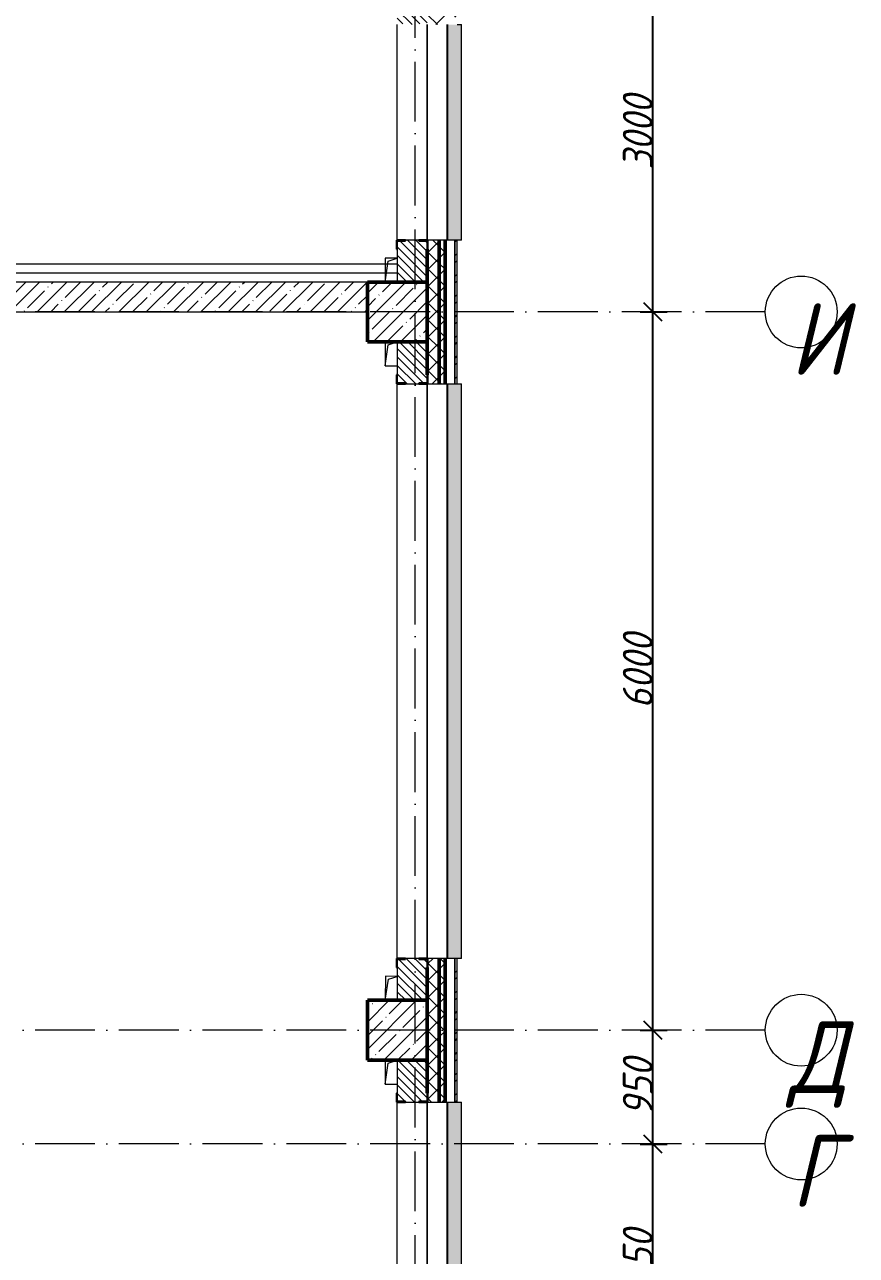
# Model space of a CAD drawing. Header units: millimetres. Extents: x -606178 to 312196, y -19338 to 632709.
# Drawn here: x -42828 to -35880, y 460245 to 470525 of the extents above; entities that cross this region are included whole.
import ezdxf

# ---------------------------------------------------------------- set-up
doc = ezdxf.new("R2010")
doc.units = ezdxf.units.MM
doc.linetypes.add('50_200_ШТРИХ_1Т_ш5_п1_п1_', pattern=[700, 500, -100, 0, -100])
for name, color, linetype, lineweight in [('A-____-____-DIMS', 7, 'Continuous', 9), ('A-DETL-____-OTLN-4', 7, 'Continuous', 18), ('A-GENM-____-MCUT', 7, 'Continuous', 25), ('A-GENM-____-OTLN', 7, 'Continuous', 9), ('A-GENM-____-OTLN-1', 7, 'Continuous', 25), ('A-GLAZ-____-OTLN', 7, 'Continuous', 9), ('A-WALL-____-MCUT-1', 7, 'Continuous', 9), ('A-WALL-____-MCUT-2', 7, 'Continuous', 50), ('A-WALL-____-MCUT-3', 7, 'Continuous', 9), ('A-WALL-____-OTLN', 7, 'Continuous', 9), ('A-WALL-____-PATT-1', 7, 'Continuous', 9), ('A-WALL-FNSH-MCUT-1', 7, 'Continuous', 9), ('S-COLS-____-MCUT', 7, 'Continuous', 50), ('S-COLS-____-OTLN', 7, 'Continuous', 9), ('S-GRID-____-IDEN', 7, 'Continuous', 9), ('S-GRID-____-OTLN-1', 7, '50_200_ШТРИХ_1Т_ш5_п1_п1_', 9)]:
    doc.layers.add(name, color=color, linetype=linetype, lineweight=lineweight)
doc.layers.add('A-GLAZ-____-OTLN-1', color=7, linetype='Continuous', lineweight=9, true_color=0xc0c0c0)
doc.styles.add('ISOCPEUR_I', font='isocpeui.ttf', dxfattribs={"width": 0.9, "height": 2.5})
doc.styles.add('ISOCPEUR_I_9', font='isocpeui.ttf', dxfattribs={"width": 0.9, "height": 250})
doc.dimstyles.new('ISO-2_5_0_9К_БОЛЬШОЙ_ОСИ', dxfattribs={"dimscale": 304.8, "dimtxt": 248.995294, "dimasz": 0.492126, "dimexe": 0.393701, "dimexo": 0, "dimgap": 0, "dimtad": 1, "dimdec": 0, "dimzin": 0, "dimdsep": 46, "dimtxsty": 'ISOCPEUR_I_9', "dimblk1": 'OBLIQUE', "dimblk2": 'OBLIQUE', "dimsah": 1, "dimcen": 0.09, "dimdle": 0.393701, "dimazin": 0, "dimtfac": 1, "dimtdec": 4, "dimtix": 1, "dimtmove": 0, "dimatfit": 3, "dimfxl": 1, "dimtvp": 1, "dimtolj": 1, "dimtzin": 0, "dimarcsym": 2})
pattern_1 = [(45, (-140714.89, 451794.26), (-70.71068, 70.71068), []), (135, (-140714.89, 451794.26), (-70.71068, -70.71068), [])]
pattern_2 = [(135, (-140714.89, 451794.26), (-35.35534, -35.35534), [])]

# ---------------------------------------------------------------- blocks, each defined once
blk = doc.blocks.new('BSC_Колонна _Прямоугольная - 500х500-V29-АР1_План отверстий 3 этажа в осях 1-64_А-ГГ')
at = {"layer": 'S-COLS-____-OTLN'}
h = blk.add_hatch(dxfattribs=at)
h.set_pattern_fill('FP_66', color=256, style=0, pattern_type=2)
h.set_pattern_definition([(45, (-101000, -16331.04), (-114.04925, 114.04925), []), (45, (-100885.95, -16331.04), (-114.04925, 114.04925), [201.613, -40.323, 3.353, -36.97])])
h.paths.add_polyline_path([(-250, -250), (250, -250), (250, 250), (-250, 250), (-250, -116)], flags=0)
at = {"layer": 'S-COLS-____-MCUT'}
for p, q in [((250, 250), (-250, 250)), ((-250, 250), (-250, -250)), ((250, -250), (250, 250)), ((-250, -250), (250, -250))]:
    blk.add_line(p, q, dxfattribs=at)
blk = doc.blocks.new('BSC_Колонна _Прямоугольная - 500х500-V80-АР1_План отверстий 3 этажа в осях 1-64_А-ГГ')
at = {"layer": 'S-COLS-____-OTLN'}
h = blk.add_hatch(dxfattribs=at)
h.set_pattern_fill('FP_117', color=256, style=0, pattern_type=2)
h.set_pattern_definition([(45, (-101000, -10331.04), (-114.04925, 114.04925), []), (45, (-100885.95, -10331.04), (-114.04925, 114.04925), [201.613, -40.323, 3.353, -36.97])])
h.paths.add_polyline_path([(-250, -250), (250, -250), (250, 250), (-250, 250), (-250, -137)], flags=0)
at = {"layer": 'S-COLS-____-MCUT'}
for p, q in [((250, 250), (-250, 250)), ((-250, 250), (-250, -250)), ((250, -250), (250, 250)), ((-250, -250), (250, -250))]:
    blk.add_line(p, q, dxfattribs=at)
blk = doc.blocks.new('Фахверк_СКБ_Уголок - 250_2700-27497298-АР1_План отверстий 3 этажа в осях 1-64_А-ГГ')
at = {"layer": 'A-GENM-____-MCUT'}
for p, q in [((200, 181), (125, 181)), ((125, 181), (125, 106)), ((125, 106), (131, 106)), ((131, 106), (131, 175)), ((131, 175), (200, 175)), ((200, 175), (200, 181)), ((131, -6), (125, -6)), ((125, -6), (125, -81)), ((125, -81), (200, -81)), ((131, -75), (131, -6)), ((200, -75), (131, -75)), ((200, -81), (200, -75))]:
    blk.add_line(p, q, dxfattribs=at)
blk = doc.blocks.new('AR_Отверстие прямоугольное _в плите_ - AR_Отверстие прямоугольное _в плите_-V178-АР1_План отверстий 3 этажа в осях 1-64_А-ГГ')
at = {"layer": 'A-GENM-____-OTLN'}
for p, q in [((-50, 100), (-50, -100)), ((-50, -100), (-25, 75)), ((-25, 75), (50, 100)), ((-50, -100), (50, -100))]:
    blk.add_line(p, q, dxfattribs=at)
blk = doc.blocks.new('AR_Отверстие прямоугольное _в плите_ - AR_Отверстие прямоугольное _в плите_-V179-АР1_План отверстий 3 этажа в осях 1-64_А-ГГ')
at = {"layer": 'A-GENM-____-OTLN'}
for p, q in [((50, 100), (-50, 100)), ((-50, 100), (-50, -100)), ((-50, -100), (-25, 75)), ((-25, 75), (50, 100))]:
    blk.add_line(p, q, dxfattribs=at)
blk = doc.blocks.new('AR_Отверстие прямоугольное _в плите_ - AR_Отверстие прямоугольное _в плите_-V182-АР1_План отверстий 3 этажа в осях 1-64_А-ГГ')
at = {"layer": 'A-GENM-____-OTLN'}
for p, q in [((49, 100), (-50, 100)), ((-50, 100), (-50, -100)), ((-50, -100), (-25, 75)), ((-25, 75), (49, 100)), ((-50, -100), (50, -100))]:
    blk.add_line(p, q, dxfattribs=at)
blk = doc.blocks.new('Отлив_СКБ - Отлив витража_120_НВФ-31885687-АР1_План отверстий 3 этажа в осях 1-64_А-ГГ')
at = {"layer": 'A-GLAZ-____-OTLN-1'}
for points in [[(0, 0), (0, -2), (1800, -2), (1800, 0), (534, 0)], [(0, -2), (0, -120), (1800, -120), (1800, -2), (534, -2)]]:
    blk.add_hatch(color=256, dxfattribs=at).paths.add_polyline_path(points, flags=0)
at = {"layer": 'A-GLAZ-____-OTLN'}
for p, q in [((0, 0), (1800, 0)), ((1800, -2), (0, -2)), ((0, -120), (0, -83)), ((1800, -83), (1800, -120)), ((0, -120), (1800, -120))]:
    blk.add_line(p, q, dxfattribs=at)
blk = doc.blocks.new('Отлив_СКБ - Отлив витража_120_НВФ-31885688-АР1_План отверстий 3 этажа в осях 1-64_А-ГГ')
at = {"layer": 'A-GLAZ-____-OTLN-1'}
for points in [[(4275, -2), (4800, -2), (4800, 0), (0, 0), (0, -2), (740, -2)], [(4275, -120), (4800, -120), (4800, -2), (0, -2), (0, -120), (740, -120)]]:
    blk.add_hatch(color=256, dxfattribs=at).paths.add_polyline_path(points, flags=0)
at = {"layer": 'A-GLAZ-____-OTLN'}
for p, q in [((0, 0), (4800, 0)), ((4800, -2), (0, -2)), ((0, -120), (0, -83)), ((4800, -83), (4800, -120)), ((0, -120), (4800, -120))]:
    blk.add_line(p, q, dxfattribs=at)
blk = doc.blocks.new('Ось сетки - Круг_Ø6_00__ISO-2_5_0_9K_-25732049-АР1_План отверстий 1 этажа в осях 1-64_А-ГГ')
at = {"layer": 'S-GRID-____-IDEN'}
blk.add_circle((0, 0), 3, dxfattribs=at)
blk = doc.blocks.new('_Oblique')
at = {"color": 0, "linetype": 'ByBlock', "lineweight": -2}
blk.add_line((-0.5, -0.5), (0.5, 0.5), dxfattribs=at)
blk = doc.blocks.new('*D5095')
at = {"layer": 'A-____-____-DIMS', "color": 0, "lineweight": -2, "transparency": 16777216}
for p, q in [((-37581, 459005), (-37581, 461295)), ((-37687, 461175), (-37461, 461175)), ((-37687, 459125), (-37461, 459125))]:
    blk.add_line(p, q, dxfattribs=at)
at = {"layer": 'Defpoints', "color": 0, "transparency": 16777216}
for p in [(-37687, 461175), (-37581, 461175), (-37687, 459125)]:
    blk.add_point(p, dxfattribs=at)
at = {"layer": 'A-____-____-DIMS', "color": 0, "lineweight": -2, "transparency": 16777216, "xscale": 150, "yscale": 150, "zscale": 150}
for p, rotation in [((-37581, 461175), 90), ((-37581, 459125), 270)]:
    blk.add_blockref('_Oblique', p, dxfattribs=dict(at, rotation=rotation))
at = {"layer": 'A-____-____-DIMS', "color": 0, "transparency": 16777216, "insert": (-37706, 460150), "char_height": 250, "width": 758.48, "attachment_point": 5, "rotation": 90, "style": 'ISOCPEUR_I_9'}
blk.add_mtext('\\A1;2050', dxfattribs=at)
blk = doc.blocks.new('*D5096')
at = {"layer": 'A-____-____-DIMS', "color": 0, "lineweight": -2, "transparency": 16777216}
for p, q in [((-37581, 461055), (-37581, 462245)), ((-37687, 462125), (-37461, 462125)), ((-37687, 461175), (-37461, 461175))]:
    blk.add_line(p, q, dxfattribs=at)
at = {"layer": 'Defpoints', "color": 0, "transparency": 16777216}
for p in [(-37687, 462125), (-37581, 462125), (-37687, 461175)]:
    blk.add_point(p, dxfattribs=at)
at = {"layer": 'A-____-____-DIMS', "color": 0, "lineweight": -2, "transparency": 16777216, "xscale": 150, "yscale": 150, "zscale": 150}
for p, rotation in [((-37581, 462125), 90), ((-37581, 461175), 270)]:
    blk.add_blockref('_Oblique', p, dxfattribs=dict(at, rotation=rotation))
at = {"layer": 'A-____-____-DIMS', "color": 0, "transparency": 16777216, "insert": (-37706, 461650), "char_height": 250, "width": 568.86, "attachment_point": 5, "rotation": 90, "style": 'ISOCPEUR_I_9'}
blk.add_mtext('\\A1;950', dxfattribs=at)
blk = doc.blocks.new('*D5097')
at = {"layer": 'A-____-____-DIMS', "color": 0, "lineweight": -2, "transparency": 16777216}
for p, q in [((-37581, 462005), (-37581, 468245)), ((-37687, 468125), (-37461, 468125)), ((-37687, 462125), (-37461, 462125))]:
    blk.add_line(p, q, dxfattribs=at)
at = {"layer": 'Defpoints', "color": 0, "transparency": 16777216}
for p in [(-37687, 468125), (-37581, 468125), (-37687, 462125)]:
    blk.add_point(p, dxfattribs=at)
at = {"layer": 'A-____-____-DIMS', "color": 0, "lineweight": -2, "transparency": 16777216, "xscale": 150, "yscale": 150, "zscale": 150}
for p, rotation in [((-37581, 468125), 90), ((-37581, 462125), 270)]:
    blk.add_blockref('_Oblique', p, dxfattribs=dict(at, rotation=rotation))
at = {"layer": 'A-____-____-DIMS', "color": 0, "transparency": 16777216, "insert": (-37706, 465125), "char_height": 250, "width": 758.48, "attachment_point": 5, "rotation": 90, "style": 'ISOCPEUR_I_9'}
blk.add_mtext('\\A1;6000', dxfattribs=at)
blk = doc.blocks.new('*D5098')
at = {"layer": 'A-____-____-DIMS', "color": 0, "lineweight": -2, "transparency": 16777216}
for p, q in [((-37581, 468005), (-37581, 471245)), ((-37687, 471125), (-37461, 471125)), ((-37687, 468125), (-37461, 468125))]:
    blk.add_line(p, q, dxfattribs=at)
at = {"layer": 'Defpoints', "color": 0, "transparency": 16777216}
for p in [(-37687, 471125), (-37581, 471125), (-37687, 468125)]:
    blk.add_point(p, dxfattribs=at)
at = {"layer": 'A-____-____-DIMS', "color": 0, "lineweight": -2, "transparency": 16777216, "xscale": 150, "yscale": 150, "zscale": 150}
for p, rotation in [((-37581, 471125), 90), ((-37581, 468125), 270)]:
    blk.add_blockref('_Oblique', p, dxfattribs=dict(at, rotation=rotation))
at = {"layer": 'A-____-____-DIMS', "color": 0, "transparency": 16777216, "insert": (-37706, 469625), "char_height": 250, "width": 758.48, "attachment_point": 5, "rotation": 90, "style": 'ISOCPEUR_I_9'}
blk.add_mtext('\\A1;3000', dxfattribs=at)

msp = doc.modelspace()

# ---------------------------------------------------------------- hatches: boundary and pattern name
at = {"layer": 'A-WALL-____-PATT-1'}
h = msp.add_hatch(dxfattribs=at)
h.set_pattern_fill('FP_1', color=256, style=0, pattern_type=2)
h.set_pattern_definition(pattern_1)
h.paths.add_polyline_path([(-39364.891, 449775.3011), (-39364.891, 450725.3011), (-39458.891, 450725.3011), (-39458.891, 450650.3011), (-39464.891, 450650.3011), (-39464.891, 449775.3011)], flags=0)
h.paths.add_polyline_path([(-39458.891, 452525.3011), (-39364.891, 452525.3011), (-39364.891, 453725.3011), (-39458.891, 453725.3011), (-39458.891, 453650.3011), (-39464.891, 453650.3011), (-39464.891, 452600.3011), (-39458.891, 452600.3011), (-39458.891, 452528.3124)], flags=0)
h.paths.add_polyline_path([(-39364.891, 455525.3011), (-39364.891, 456725.3011), (-39458.891, 456725.3011), (-39458.891, 456650.3011), (-39464.891, 456650.3011), (-39464.891, 455600.3011), (-39458.891, 455600.3011), (-39458.891, 455525.3011)], flags=0)
h.paths.add_polyline_path([(-39364.891, 458525.3011), (-39364.891, 459725.3011), (-39458.891, 459725.3011), (-39458.891, 459650.3011), (-39464.891, 459650.3011), (-39464.891, 458600.3011), (-39458.891, 458600.3011), (-39458.891, 458525.3011)], flags=0)
h.paths.add_polyline_path([(-39458.891, 461525.3011), (-39364.891, 461525.3011), (-39364.891, 462725.3011), (-39458.891, 462725.3011), (-39458.891, 462650.3011), (-39464.891, 462650.3011), (-39464.891, 461600.3011), (-39458.891, 461600.3011), (-39458.891, 461531.3011)], flags=0)
h.paths.add_polyline_path([(-39458.891, 467525.3011), (-39364.891, 467525.3011), (-39364.891, 468725.3011), (-39458.891, 468725.3011), (-39458.891, 468650.3011), (-39464.891, 468650.3011), (-39464.891, 467600.3011), (-39458.891, 467600.3011), (-39458.891, 467531.3011)], flags=0)
h.paths.add_polyline_path([(-39458.891, 470525.3011), (-39364.891, 470525.3011), (-39364.891, 471725.3011), (-39458.891, 471725.3011), (-39458.891, 471650.3011), (-39464.891, 471650.3011), (-39464.891, 470600.3011), (-39458.891, 470600.3011), (-39458.891, 470531.3011)], flags=0)
h.paths.add_polyline_path([(-39364.891, 473525.3011), (-39364.891, 474725.3011), (-39458.891, 474725.3011), (-39458.891, 474650.3011), (-39464.891, 474650.3011), (-39464.891, 473600.3011), (-39458.891, 473600.3011), (-39458.891, 473525.3011)], flags=0)
h.paths.add_polyline_path([(-39458.891, 476525.3011), (-39364.891, 476525.3011), (-39364.891, 477725.3011), (-39458.891, 477725.3011), (-39458.891, 477650.3011), (-39464.891, 477650.3011), (-39464.891, 476600.3011), (-39458.891, 476600.3011), (-39458.891, 476531.3011)], flags=0)
h.paths.add_polyline_path([(-39364.891, 479525.3011), (-39364.891, 480725.3011), (-39458.891, 480725.3011), (-39458.891, 480650.3011), (-39464.891, 480650.3011), (-39464.891, 479600.3011), (-39458.891, 479600.3011), (-39458.891, 479525.3011)], flags=0)
h.paths.add_polyline_path([(-39364.891, 485525.3011), (-39364.891, 486725.3011), (-39458.891, 486725.3011), (-39458.891, 486650.3011), (-39464.891, 486650.3011), (-39464.891, 485600.3011), (-39458.891, 485600.3011), (-39458.891, 485525.3011)], flags=0)
h.paths.add_polyline_path([(-39458.891, 488525.3011), (-39364.891, 488525.3011), (-39364.891, 489725.3011), (-39458.891, 489725.3011), (-39458.891, 489650.3011), (-39464.891, 489650.3011), (-39464.891, 488600.3011), (-39458.891, 488600.3011), (-39458.891, 488531.3011)], flags=0)
h.paths.add_polyline_path([(-39364.891, 491525.3011), (-39364.891, 492725.3011), (-39458.891, 492725.3011), (-39458.891, 492650.3011), (-39464.891, 492650.3011), (-39464.891, 491600.3011), (-39458.891, 491600.3011), (-39458.891, 491525.3011)], flags=0)
h.paths.add_polyline_path([(-39364.891, 497525.3011), (-39364.891, 498590.3011), (-39464.891, 498590.3011), (-39464.891, 497600.3011), (-39458.891, 497600.3011), (-39458.891, 497525.3011)], flags=0)
h = msp.add_hatch(dxfattribs=at)
h.set_pattern_fill('FP_1', color=256, style=0, pattern_type=2)
h.set_pattern_definition(pattern_1)
h.paths.add_polyline_path([(-39364.891, 449725.3011), (-39314.891, 449725.3011), (-39314.891, 450725.3011), (-39364.891, 450725.3011), (-39364.891, 449775.3011)], flags=0)
h.paths.add_polyline_path([(-39364.891, 452525.3011), (-39314.891, 452525.3011), (-39314.891, 453725.3011), (-39364.891, 453725.3011), (-39364.891, 452528.3124)], flags=0)
h.paths.add_polyline_path([(-39314.891, 455525.3011), (-39314.891, 456725.3011), (-39364.891, 456725.3011), (-39364.891, 455525.3011)], flags=0)
h.paths.add_polyline_path([(-39314.891, 458525.3011), (-39314.891, 459725.3011), (-39364.891, 459725.3011), (-39364.891, 458525.3011)], flags=0)
h.paths.add_polyline_path([(-39364.891, 461525.3011), (-39314.891, 461525.3011), (-39314.891, 462725.3011), (-39364.891, 462725.3011), (-39364.891, 461988.6466)], flags=0)
h.paths.add_polyline_path([(-39364.891, 467525.3011), (-39314.891, 467525.3011), (-39314.891, 468725.3011), (-39364.891, 468725.3011), (-39364.891, 468008.8592)], flags=0)
h.paths.add_polyline_path([(-39314.891, 470525.3011), (-39314.891, 471725.3011), (-39364.891, 471725.3011), (-39364.891, 470525.3011)], flags=0)
h.paths.add_polyline_path([(-39314.891, 473525.3011), (-39314.891, 474725.3011), (-39364.891, 474725.3011), (-39364.891, 473525.3011)], flags=0)
h.paths.add_polyline_path([(-39364.891, 476525.3011), (-39314.891, 476525.3011), (-39314.891, 477725.3011), (-39364.891, 477725.3011), (-39364.891, 476609.163)], flags=0)
h.paths.add_polyline_path([(-39364.891, 479525.3011), (-39314.891, 479525.3011), (-39314.891, 480725.3011), (-39364.891, 480725.3011), (-39364.891, 480049.2845)], flags=0)
h.paths.add_polyline_path([(-39364.891, 485525.3011), (-39314.891, 485525.3011), (-39314.891, 486725.3011), (-39364.891, 486725.3011), (-39364.891, 486069.4971)], flags=0)
h.paths.add_polyline_path([(-39314.891, 488525.3011), (-39314.891, 489725.3011), (-39364.891, 489725.3011), (-39364.891, 488525.3011)], flags=0)
h.paths.add_polyline_path([(-39364.891, 491525.3011), (-39314.891, 491525.3011), (-39314.891, 492725.3011), (-39364.891, 492725.3011), (-39364.891, 492089.7097)], flags=0)
h.paths.add_polyline_path([(-39364.891, 497525.3011), (-39314.891, 497525.3011), (-39314.891, 498590.3011), (-39364.891, 498590.3011), (-39364.891, 498109.9224)], flags=0)
h = msp.add_hatch(dxfattribs=at)
h.set_pattern_fill('FP_3', color=256, style=0, pattern_type=2)
h.set_pattern_definition([(45, (-140714.89, 451794.26), (-85.53659, 85.53659), []), (45, (-140657.87, 451794.26), (-85.53659, 85.53659), [])])
h.paths.add_polyline_path([(-39234.891, 449625.3011), (-39214.891, 449625.3011), (-39214.891, 450725.3011), (-39234.891, 450725.3011), (-39234.891, 449645.3011)], flags=0)
h.paths.add_polyline_path([(-39214.891, 452525.3011), (-39214.891, 453725.3011), (-39234.891, 453725.3011), (-39234.891, 452525.3011)], flags=0)
h.paths.add_polyline_path([(-39234.891, 455525.3011), (-39214.891, 455525.3011), (-39214.891, 456725.3011), (-39234.891, 456725.3011), (-39234.891, 455968.434)], flags=0)
h.paths.add_polyline_path([(-39234.891, 458525.3011), (-39214.891, 458525.3011), (-39214.891, 459725.3011), (-39234.891, 459725.3011), (-39234.891, 458548.5251)], flags=0)
h.paths.add_polyline_path([(-39214.891, 461525.3011), (-39214.891, 462725.3011), (-39234.891, 462725.3011), (-39234.891, 461525.3011)], flags=0)
h.paths.add_polyline_path([(-39214.891, 467525.3011), (-39214.891, 468725.3011), (-39234.891, 468725.3011), (-39234.891, 467525.3011)], flags=0)
h.paths.add_polyline_path([(-39214.891, 470525.3011), (-39214.891, 471725.3011), (-39234.891, 471725.3011), (-39234.891, 470525.3011)], flags=0)
h.paths.add_polyline_path([(-39214.891, 473525.3011), (-39214.891, 474725.3011), (-39234.891, 474725.3011), (-39234.891, 473525.3011)], flags=0)
h.paths.add_polyline_path([(-39234.891, 476525.3011), (-39214.891, 476525.3011), (-39214.891, 477725.3011), (-39234.891, 477725.3011), (-39234.891, 476609.163)], flags=0)
h.paths.add_polyline_path([(-39214.891, 479525.3011), (-39214.891, 480725.3011), (-39234.891, 480725.3011), (-39234.891, 479525.3011)], flags=0)
h.paths.add_polyline_path([(-39214.891, 485525.3011), (-39214.891, 486725.3011), (-39234.891, 486725.3011), (-39234.891, 485525.3011)], flags=0)
h.paths.add_polyline_path([(-39234.891, 488525.3011), (-39214.891, 488525.3011), (-39214.891, 489725.3011), (-39234.891, 489725.3011), (-39234.891, 488649.5882)], flags=0)
h.paths.add_polyline_path([(-39214.891, 491525.3011), (-39214.891, 492725.3011), (-39234.891, 492725.3011), (-39234.891, 491525.3011)], flags=0)
h.paths.add_polyline_path([(-39214.891, 497525.3011), (-39214.891, 498590.3011), (-39234.891, 498590.3011), (-39234.891, 497525.3011)], flags=0)
h = msp.add_hatch(dxfattribs=at)
h.set_pattern_fill('FP_6', color=256, style=0, pattern_type=2)
h.set_pattern_definition(pattern_2)
h.paths.add_polyline_path([(-39533.891, 468375.3011), (-39464.891, 468375.3011), (-39464.891, 468719.3011), (-39533.891, 468719.3011), (-39533.891, 468725.3011), (-39645.891, 468725.3011), (-39645.891, 468719.3011), (-39714.891, 468719.3011), (-39714.891, 468375.3011)], flags=0)
h.paths.add_polyline_path([(-39533.891, 470525.3011), (-39533.891, 470531.3011), (-39464.891, 470531.3011), (-39464.891, 470875.3011), (-39714.891, 470875.3011), (-39714.891, 470531.3011), (-39645.891, 470531.3011), (-39645.891, 470525.3011)], flags=0)
h = msp.add_hatch(dxfattribs=at)
h.set_pattern_fill('FP_38', color=256, style=0, pattern_type=2)
h.set_pattern_definition([(45, (-140714.89, 451794.26), (-114.04925, 114.04925), []), (45, (-140600.84, 451794.26), (-114.04925, 114.04925), [201.612, -40.322, 3.353, -36.97])])
h.paths.add_polyline_path([(-39964.891, 468125.3011), (-39964.891, 468375.3011), (-46964.891, 468375.3011), (-46964.891, 468125.3011), (-39983.1035, 468125.3011)], flags=0)
h = msp.add_hatch(dxfattribs=at)
h.set_pattern_fill('FP_6', color=256, style=0, pattern_type=2)
h.set_pattern_definition(pattern_2)
h.paths.add_polyline_path([(-39464.891, 462375.3011), (-39464.891, 462719.3011), (-39533.891, 462719.3011), (-39533.891, 462725.3011), (-39645.891, 462725.3011), (-39645.891, 462719.3011), (-39714.891, 462719.3011), (-39714.891, 462375.3011), (-39533.891, 462375.3011)], flags=0)
h.paths.add_polyline_path([(-39533.891, 467525.3011), (-39533.891, 467531.3011), (-39464.891, 467531.3011), (-39464.891, 467875.3011), (-39714.891, 467875.3011), (-39714.891, 467531.3011), (-39645.891, 467531.3011), (-39645.891, 467525.3011)], flags=0)
h = msp.add_hatch(dxfattribs=at)
h.set_pattern_fill('FP_6', color=256, style=0, pattern_type=2)
h.set_pattern_definition(pattern_2)
h.paths.add_polyline_path([(-39714.891, 459375.3011), (-39464.891, 459375.3011), (-39464.891, 459719.3011), (-39533.891, 459719.3011), (-39533.891, 459725.3011), (-39645.891, 459725.3011), (-39645.891, 459719.3011), (-39714.891, 459719.3011), (-39714.891, 459408.5555)], flags=0)
h.paths.add_polyline_path([(-39533.891, 461525.3011), (-39533.891, 461531.3011), (-39464.891, 461531.3011), (-39464.891, 461875.3011), (-39714.891, 461875.3011), (-39714.891, 461531.3011), (-39645.891, 461531.3011), (-39645.891, 461525.3011)], flags=0)

# ---------------------------------------------------------------- linework, layer by layer
at = {"layer": 'A-DETL-____-OTLN-4'}
for p, q in [((-39714.891, 468525.3011), (-47264.891, 468525.3011)), ((-39714.891, 468450.3011), (-47264.891, 468450.3011))]:
    msp.add_line(p, q, dxfattribs=at)
at = {"layer": 'A-WALL-____-MCUT-1'}
for p, q in [((-39964.891, 468375.3011), (-46964.891, 468375.3011)), ((-46964.891, 468125.3011), (-39964.891, 468125.3011))]:
    msp.add_line(p, q, dxfattribs=at)
at = {"layer": 'A-WALL-____-MCUT-2'}
for p, q in [((-39364.891, 467525.3011), (-39364.891, 468725.3011)), ((-39314.891, 467525.3011), (-39314.891, 468725.3011)), ((-39464.891, 468650.3011), (-39464.891, 468375.3011)), ((-39464.891, 467875.3011), (-39464.891, 467600.3011)), ((-39464.891, 462375.3011), (-39464.891, 462650.3011)), ((-39364.891, 461525.3011), (-39364.891, 462725.3011)), ((-39314.891, 461525.3011), (-39314.891, 462725.3011)), ((-39464.891, 461875.3011), (-39464.891, 461600.3011))]:
    msp.add_line(p, q, dxfattribs=at)
at = {"layer": 'A-WALL-____-MCUT-3'}
for p, q in [((-39533.891, 468725.3011), (-39645.891, 468725.3011)), ((-39234.891, 468725.3011), (-39458.891, 468725.3011)), ((-39234.891, 467525.3011), (-39234.891, 468725.3011)), ((-39714.891, 468650.3011), (-39714.891, 468375.3011)), ((-39714.891, 467875.3011), (-39714.891, 467600.3011)), ((-39645.891, 467525.3011), (-39533.891, 467525.3011)), ((-39458.891, 467525.3011), (-39234.891, 467525.3011)), ((-39714.891, 462650.3011), (-39714.891, 462375.3011)), ((-39533.891, 462725.3011), (-39645.891, 462725.3011)), ((-39234.891, 462725.3011), (-39458.891, 462725.3011)), ((-39234.891, 461525.3011), (-39234.891, 462725.3011)), ((-39714.891, 461875.3011), (-39714.891, 461600.3011)), ((-39645.891, 461525.3011), (-39533.891, 461525.3011)), ((-39458.891, 461525.3011), (-39234.891, 461525.3011))]:
    msp.add_line(p, q, dxfattribs=at)
at = {"layer": 'A-WALL-____-OTLN'}
for p, q in [((-39714.891, 468725.3011), (-39714.891, 470525.3011)), ((-39464.891, 468725.3011), (-39464.891, 470525.3011)), ((-39464.891, 470525.3011), (-39464.891, 468725.3011)), ((-39714.891, 462725.3011), (-39714.891, 467525.3011)), ((-39464.891, 462725.3011), (-39464.891, 467525.3011)), ((-39464.891, 467525.3011), (-39464.891, 462725.3011)), ((-39714.891, 459725.3011), (-39714.891, 461525.3011)), ((-39464.891, 459725.3011), (-39464.891, 461525.3011)), ((-39464.891, 461525.3011), (-39464.891, 459725.3011))]:
    msp.add_line(p, q, dxfattribs=at)
at = {"layer": 'A-WALL-FNSH-MCUT-1'}
for p, q in [((-39214.891, 468725.3011), (-39234.891, 468725.3011)), ((-39234.891, 468725.3011), (-39234.891, 467525.3011)), ((-39214.891, 467525.3011), (-39214.891, 468725.3011)), ((-39234.891, 467525.3011), (-39214.891, 467525.3011)), ((-39214.891, 462725.3011), (-39234.891, 462725.3011)), ((-39234.891, 462725.3011), (-39234.891, 461525.3011)), ((-39214.891, 461525.3011), (-39214.891, 462725.3011)), ((-39234.891, 461525.3011), (-39214.891, 461525.3011))]:
    msp.add_line(p, q, dxfattribs=at)
at = {"layer": 'S-GRID-____-OTLN-1'}
for p, q in [((-39564.891, 447311.6528), (-39564.891, 501675.2188)), ((-39564.891, 447311.6528), (-39564.891, 501675.2188)), ((-36640.4843, 468125.3011), (-73388.1205, 468125.3011)), ((-36640.4843, 462125.3011), (-47693.6266, 462125.3011)), ((-36640.4843, 461175.3011), (-145171.2534, 461175.3011))]:
    msp.add_line(p, q, dxfattribs=at)

# ---------------------------------------------------------------- block references
at = {"layer": 'A-GENM-____-OTLN'}
for name, p in [('AR_Отверстие прямоугольное _в плите_ - AR_Отверстие прямоугольное _в плите_-V179-АР1_План отверстий 3 этажа в осях 1-64_А-ГГ', (-39764.891, 468475.3011)), ('AR_Отверстие прямоугольное _в плите_ - AR_Отверстие прямоугольное _в плите_-V178-АР1_План отверстий 3 этажа в осях 1-64_А-ГГ', (-39764.891, 467775.3011)), ('AR_Отверстие прямоугольное _в плите_ - AR_Отверстие прямоугольное _в плите_-V178-АР1_План отверстий 3 этажа в осях 1-64_А-ГГ', (-39764.891, 461775.3011))]:
    msp.add_blockref(name, p, dxfattribs=at)
at = {"layer": 'A-GENM-____-OTLN', "rotation": 359.7830200212787}
msp.add_blockref('AR_Отверстие прямоугольное _в плите_ - AR_Отверстие прямоугольное _в плите_-V182-АР1_План отверстий 3 этажа в осях 1-64_А-ГГ', (-39764.5119, 462475.4898), dxfattribs=at)
at = {"layer": 'A-GENM-____-OTLN-1'}
for p, rotation in [((-39639.891, 468850.3011), 269.9999999999999), ((-39539.891, 467400.3011), 89.9999999999999), ((-39639.891, 462850.3011), 269.9999999999999), ((-39539.891, 461400.3011), 89.9999999999999)]:
    msp.add_blockref('Фахверк_СКБ_Уголок - 250_2700-27497298-АР1_План отверстий 3 этажа в осях 1-64_А-ГГ', p, dxfattribs=dict(at, rotation=rotation))
at = {"layer": 'A-GLAZ-____-OTLN', "rotation": 90}
for name, p in [('Отлив_СКБ - Отлив витража_120_НВФ-31885687-АР1_План отверстий 3 этажа в осях 1-64_А-ГГ', (-39297.891, 468725.3011)), ('Отлив_СКБ - Отлив витража_120_НВФ-31885688-АР1_План отверстий 3 этажа в осях 1-64_А-ГГ', (-39297.891, 462725.3011)), ('Отлив_СКБ - Отлив витража_120_НВФ-31885687-АР1_План отверстий 3 этажа в осях 1-64_А-ГГ', (-39297.891, 459725.3011))]:
    msp.add_blockref(name, p, dxfattribs=at)
at = {"layer": 'S-COLS-____-OTLN'}
for name, p in [('BSC_Колонна _Прямоугольная - 500х500-V29-АР1_План отверстий 3 этажа в осях 1-64_А-ГГ', (-39714.891, 468125.3011)), ('BSC_Колонна _Прямоугольная - 500х500-V80-АР1_План отверстий 3 этажа в осях 1-64_А-ГГ', (-39714.891, 462125.3011))]:
    msp.add_blockref(name, p, dxfattribs=at)
at = {"layer": 'S-GRID-____-IDEN', "xscale": 99.99999999999993, "yscale": 99.99999999999993, "zscale": 99.99999999999993, "rotation": 89.99999999999982}
for p in [(-36340.4843, 468125.3011), (-36340.4843, 462125.3011), (-36340.4843, 461175.3011)]:
    msp.add_blockref('Ось сетки - Круг_Ø6_00__ISO-2_5_0_9K_-25732049-АР1_План отверстий 1 этажа в осях 1-64_А-ГГ', p, dxfattribs=at)

# ---------------------------------------------------------------- texts
at = {"layer": 'S-GRID-____-IDEN', "char_height": 600, "attachment_point": 1, "style": 'ISOCPEUR_I'}
for s, insert, width in [('\\fISOCPEUR|b0|i1|c204|p34|;\\W.9;И', (-36433.3048, 468201.377), 223.670812), ('\\fISOCPEUR|b0|i1|c204|p34|;\\W.9;Д', (-36445.0048, 462201.377), 252.531562), ('\\fISOCPEUR|b0|i1|c204|p34|;\\W.9;Г', (-36424.3048, 461251.377), 202.02525)]:
    msp.add_mtext(s, dxfattribs=dict(at, insert=insert, width=width))

# ---------------------------------------------------------------- dimensions: what is measured, and where the dimension line sits
at = {"layer": 'A-____-____-DIMS'}
for base, p1, p2, override, picture, middle in [((-37580.6495, 471125.3011), (-37686.7155, 468125.3011), (-37686.7155, 471125.3011), {"dimpost": '<>', "dimfxl": 3000}, '*D5098', (-37705.6495, 469625.3011)), ((-37580.6495, 468125.3011), (-37686.7155, 462125.3011), (-37686.7155, 468125.3011), {"dimpost": '<>', "dimfxl": 6000}, '*D5097', (-37705.6495, 465125.3011)), ((-37580.6495, 462125.3011), (-37686.7155, 461175.3011), (-37686.7155, 462125.3011), {"dimpost": '<>', "dimfxl": 950}, '*D5096', (-37705.6495, 461650.3011)), ((-37580.6495, 461175.3011), (-37686.7155, 459125.3011), (-37686.7155, 461175.3011), {"dimpost": '<>', "dimfxl": 2050}, '*D5095', (-37705.6495, 460150.3011))]:
    dim = msp.add_linear_dim(base=base, p1=p1, p2=p2, angle=90, dimstyle='ISO-2_5_0_9К_БОЛЬШОЙ_ОСИ', override=override, dxfattribs=at)
    dim.commit()
    dim.dimension.update_dxf_attribs({"geometry": picture, "text_midpoint": middle})

doc.saveas('drawing.dxf')
